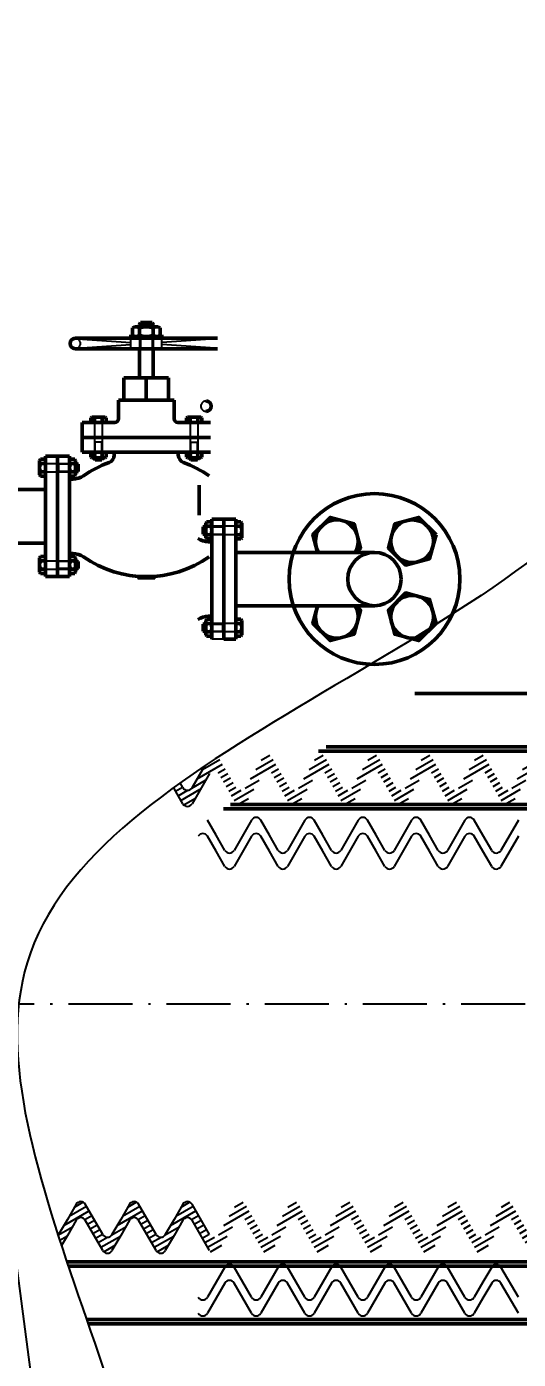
# Paper-space layout 'Layout1' of a CAD drawing. Header units: millimetres. Extents: x 198 to 1020, y 107 to 694.
# Drawn here: x 641 to 664.1, y 551.9 to 614.4 of the extents above; entities that cross this region are included whole.
import ezdxf
from ezdxf import colors
from ezdxf.entities.mleader import LeaderData, LeaderLine
from ezdxf.math import Vec2, Vec3

# ---------------------------------------------------------------- set-up
doc = ezdxf.new("R2010")
doc.units = ezdxf.units.MM
doc.header["$LTSCALE"] = 0.25
doc.linetypes.add('ACAD_ISO02W100', pattern=[15, 12, -3])
doc.linetypes.add('ACAD_ISO10W100', pattern=[18, 12, -3, 0, -3])
for name, color, linetype, lineweight in [('Center', 200, 'ACAD_ISO10W100', 25), ('Chu cai', 90, 'Continuous', 25), ('manh', 130, 'Continuous', 25), ('NET 05', 130, 'Continuous', 50), ('NET DUT', 1, 'ACAD_ISO02W100', 25), ('NET MANH', 5, 'Continuous', 25)]:
    doc.layers.add(name, color=color, linetype=linetype, lineweight=lineweight)
doc.styles.add('style4', font='isocpeur.ttf', dxfattribs={"height": 5})

# ---------------------------------------------------------------- blocks, each defined once
blk = doc.blocks.new('_DotSmall')
at = {"color": 0, "linetype": 'ByBlock', "const_width": 0.5}
blk.add_lwpolyline([(-0.0625, 0, 1), (0.0625, 0, 1)], format="xyb", close=True, dxfattribs=at)

psp = doc.layouts.get("Layout1")

# ---------------------------------------------------------------- hatches: boundary and pattern name
at = {"layer": 'NET MANH'}
h = psp.add_hatch(dxfattribs=at)
h.set_pattern_fill('_USER', color=256, scale=0.25, angle=30, pattern_type=0)
h.set_pattern_definition([(30, (-2847.39917, -193.62395), (-0.125, 0.216506351), [])])
edge = h.paths.add_edge_path()
edge.add_spline(control_points=[(569.56207, 557.10429), (569.55653, 557.35815), (569.55417, 557.6122), (569.55506, 557.86644)], knot_values=[1463.01961759, 1463.01961759, 1463.01961759, 1463.01961759, 1478.57070027, 1478.57070027, 1478.57070027, 1478.57070027], degree=3, periodic=0)
edge.add_line((569.55506, 557.86644), (569.20122, 558.47929))
edge.add_line((569.20122, 558.47929), (568.79273, 559.18682))
edge.add_arc((568.57622, 559.06182), 0.25, 30, 150.0004609)
edge.add_line((568.35972, 559.18682), (567.54273, 557.77176))
edge.add_arc((567.32622, 557.89676), 0.25, 210.0004609, 330, ccw=False)
edge.add_line((567.10972, 557.77176), (566.70122, 558.47929))
edge.add_line((566.70122, 558.47929), (562.95122, 558.47929))
edge.add_line((562.95122, 558.47929), (562.54273, 557.77176))
edge.add_arc((562.32622, 557.89676), 0.25, 210.0004609, 330, ccw=False)
edge.add_line((562.10972, 557.77176), (561.70122, 558.47929))
edge.add_line((561.70122, 558.47929), (561.29273, 559.18682))
edge.add_arc((561.07622, 559.06182), 0.25, 30, 150.0004609)
edge.add_line((560.85972, 559.18682), (560.04273, 557.77176))
edge.add_arc((559.82622, 557.89676), 0.25, 210.0004609, 330, ccw=False)
edge.add_line((559.60972, 557.77176), (559.20122, 558.47929))
edge.add_line((559.20122, 558.47929), (558.79273, 559.18682))
edge.add_arc((558.57622, 559.06182), 0.25, 30, 150.0004609)
edge.add_line((558.35972, 559.18682), (557.54273, 557.77176))
edge.add_arc((557.32622, 557.89676), 0.25, 210.0004609, 330, ccw=False)
edge.add_line((557.10972, 557.77176), (556.70122, 558.47929))
edge.add_line((556.70122, 558.47929), (556.29273, 559.18682))
edge.add_arc((556.07622, 559.06182), 0.25, 30, 150.0004609)
edge.add_line((555.85972, 559.18682), (555.04273, 557.77176))
edge.add_arc((554.82622, 557.89676), 0.25, 210.0004609, 330, ccw=False)
edge.add_line((554.60972, 557.77176), (554.20122, 558.47929))
edge.add_line((554.20122, 558.47929), (553.79273, 559.18682))
edge.add_arc((553.57622, 559.06182), 0.25, 30, 150.0004609)
edge.add_line((553.35972, 559.18682), (552.54273, 557.77176))
edge.add_arc((552.32622, 557.89676), 0.25, 210.0004609, 330, ccw=False)
edge.add_line((552.10972, 557.77176), (551.70122, 558.47929))
edge.add_line((551.70122, 558.47929), (551.29273, 559.18682))
edge.add_arc((551.07622, 559.06182), 0.25, 30, 150.0004609)
edge.add_line((550.85972, 559.18682), (550.04273, 557.77176))
edge.add_arc((549.82622, 557.89676), 0.25, 210.0004609, 330, ccw=False)
edge.add_line((549.60972, 557.77176), (549.20122, 558.47929))
edge.add_line((549.20122, 558.47929), (548.79273, 559.18682))
edge.add_arc((548.57622, 559.06182), 0.25, 30, 150.0004609)
edge.add_line((548.35972, 559.18682), (547.54273, 557.77176))
edge.add_arc((547.32622, 557.89676), 0.25, 210.0004609, 330, ccw=False)
edge.add_line((547.10972, 557.77176), (546.70122, 558.47929))
edge.add_line((546.70122, 558.47929), (546.29273, 559.18682))
edge.add_arc((546.07622, 559.06182), 0.25, 30, 150.0004609)
edge.add_line((545.85972, 559.18682), (545.04273, 557.77176))
edge.add_arc((544.82622, 557.89676), 0.25, 210.0004609, 330, ccw=False)
edge.add_line((544.60972, 557.77176), (544.20122, 558.47929))
edge.add_line((544.20122, 558.47929), (543.79273, 559.18682))
edge.add_arc((543.57622, 559.06182), 0.25, 30, 150.0004609)
edge.add_line((543.35972, 559.18682), (542.54273, 557.77176))
edge.add_arc((542.32622, 557.89676), 0.25, 210.0004609, 330, ccw=False)
edge.add_line((542.10972, 557.77176), (541.70122, 558.47929))
edge.add_line((541.70122, 558.47929), (541.29273, 559.18682))
edge.add_arc((541.07622, 559.06182), 0.25, 30, 150.0004609)
edge.add_line((540.85972, 559.18682), (540.04273, 557.77176))
edge.add_arc((539.82622, 557.89676), 0.25, 210.0004609, 330, ccw=False)
edge.add_line((539.60972, 557.77176), (539.20122, 558.47929))
edge.add_line((539.20122, 558.47929), (531.70122, 558.47929))
edge.add_line((531.70122, 558.47929), (531.70122, 557.72929))
edge.add_line((531.70122, 557.72929), (539.20122, 557.72929))
edge.add_line((539.20122, 557.72929), (539.60972, 557.02176))
edge.add_arc((539.82622, 557.14676), 0.25, 210.0004609, 330)
edge.add_line((540.04273, 557.02176), (540.85972, 558.43682))
edge.add_arc((541.07622, 558.31182), 0.25, 30, 150.0004609, ccw=False)
edge.add_line((541.29273, 558.43682), (541.70122, 557.72929))
edge.add_line((541.70122, 557.72929), (542.10972, 557.02176))
edge.add_arc((542.32622, 557.14676), 0.25, 210.0004609, 330)
edge.add_line((542.54273, 557.02176), (543.35972, 558.43682))
edge.add_arc((543.57622, 558.31182), 0.25, 30, 150.0004609, ccw=False)
edge.add_line((543.79273, 558.43682), (544.20122, 557.72929))
edge.add_line((544.20122, 557.72929), (544.60972, 557.02176))
edge.add_arc((544.82622, 557.14676), 0.25, 210.0004609, 330)
edge.add_line((545.04273, 557.02176), (545.85972, 558.43682))
edge.add_arc((546.07622, 558.31182), 0.25, 30, 150.0004609, ccw=False)
edge.add_line((546.29273, 558.43682), (546.70122, 557.72929))
edge.add_line((546.70122, 557.72929), (547.10972, 557.02176))
edge.add_arc((547.32622, 557.14676), 0.25, 210.0004609, 330)
edge.add_line((547.54273, 557.02176), (548.35972, 558.43682))
edge.add_arc((548.57622, 558.31182), 0.25, 30, 150.0004609, ccw=False)
edge.add_line((548.79273, 558.43682), (549.20122, 557.72929))
edge.add_line((549.20122, 557.72929), (549.60972, 557.02176))
edge.add_arc((549.82622, 557.14676), 0.25, 210.0004609, 330)
edge.add_line((550.04273, 557.02176), (550.85972, 558.43682))
edge.add_arc((551.07622, 558.31182), 0.25, 30, 150.0004609, ccw=False)
edge.add_line((551.29273, 558.43682), (551.70122, 557.72929))
edge.add_line((551.70122, 557.72929), (552.10972, 557.02176))
edge.add_arc((552.32622, 557.14676), 0.25, 210.0004609, 330)
edge.add_line((552.54273, 557.02176), (553.35972, 558.43682))
edge.add_arc((553.57622, 558.31182), 0.25, 30, 150.0004609, ccw=False)
edge.add_line((553.79273, 558.43682), (554.20122, 557.72929))
edge.add_line((554.20122, 557.72929), (554.60972, 557.02176))
edge.add_arc((554.82622, 557.14676), 0.25, 210.0004609, 330)
edge.add_line((555.04273, 557.02176), (555.85972, 558.43682))
edge.add_arc((556.07622, 558.31182), 0.25, 30, 150.0004609, ccw=False)
edge.add_line((556.29273, 558.43682), (556.70122, 557.72929))
edge.add_line((556.70122, 557.72929), (557.10972, 557.02176))
edge.add_arc((557.32622, 557.14676), 0.25, 210.0004609, 330)
edge.add_line((557.54273, 557.02176), (558.35972, 558.43682))
edge.add_arc((558.57622, 558.31182), 0.25, 30, 150.0004609, ccw=False)
edge.add_line((558.79273, 558.43682), (559.20122, 557.72929))
edge.add_line((559.20122, 557.72929), (559.60972, 557.02176))
edge.add_arc((559.82622, 557.14676), 0.25, 210.0004609, 330)
edge.add_line((560.04273, 557.02176), (560.85972, 558.43682))
edge.add_arc((561.07622, 558.31182), 0.25, 30, 150.0004609, ccw=False)
edge.add_line((561.29273, 558.43682), (561.70122, 557.72929))
edge.add_line((561.70122, 557.72929), (562.10972, 557.02176))
edge.add_arc((562.32622, 557.14676), 0.25, 210.0004609, 330)
edge.add_line((562.54273, 557.02176), (562.95122, 557.72929))
edge.add_line((562.95122, 557.72929), (566.70122, 557.72929))
edge.add_line((566.70122, 557.72929), (567.10972, 557.02176))
edge.add_arc((567.32622, 557.14676), 0.25, 210.0004609, 330)
edge.add_line((567.54273, 557.02176), (568.35972, 558.43682))
edge.add_arc((568.57622, 558.31182), 0.25, 30, 150.0004609, ccw=False)
edge.add_line((568.79273, 558.43682), (569.20122, 557.72929))
edge.add_line((569.20122, 557.72929), (569.56207, 557.10429))
edge = h.paths.add_edge_path()
edge.add_spline(control_points=[(651.12351, 580.85239), (650.52816, 580.47677), (649.94471, 580.09871), (649.377, 579.71663)], knot_values=[903.45767282, 903.45767282, 903.45767282, 903.45767282, 942.83518713, 942.83518713, 942.83518713, 942.83518713], degree=3, periodic=0)
edge.add_line((649.377, 579.71663), (648.79273, 578.70466))
edge.add_arc((648.57622, 578.82966), 0.25, 210, 330.0004558, ccw=False)
edge.add_line((648.35972, 578.70466), (648.23274, 578.92459))
edge.add_spline(control_points=[(648.23274, 578.92459), (648.13011, 578.85138), (648.02814, 578.77799), (647.92685, 578.7044)], knot_values=[969.83281817, 969.83281817, 969.83281817, 969.83281817, 977.25676977, 977.25676977, 977.25676977, 977.25676977], degree=3, periodic=0)
edge.add_line((647.92685, 578.7044), (647.95122, 578.66219))
edge.add_line((647.95122, 578.66219), (648.35972, 577.95466))
edge.add_arc((648.57622, 578.07966), 0.25, 210, 330.0004558)
edge.add_line((648.79273, 577.95466), (649.60972, 579.36972))
edge.add_arc((649.82622, 579.24472), 0.25, 30.0004558, 150, ccw=False)
edge.add_line((650.04273, 579.36972), (650.45122, 578.66219))
edge.add_line((650.45122, 578.66219), (650.85972, 577.95466))
edge.add_arc((651.07622, 578.07966), 0.25, 210, 330.0004558)
edge.add_line((651.29273, 577.95466), (652.10972, 579.36972))
edge.add_arc((652.32622, 579.24472), 0.25, 30.0004558, 150, ccw=False)
edge.add_line((652.54273, 579.36972), (652.95122, 578.66219))
edge.add_line((652.95122, 578.66219), (653.35972, 577.95466))
edge.add_arc((653.57622, 578.07966), 0.25, 210, 330.0004558)
edge.add_line((653.79273, 577.95466), (654.60972, 579.36972))
edge.add_arc((654.82622, 579.24472), 0.25, 30.0004563, 150, ccw=False)
edge.add_line((655.04273, 579.36972), (655.45122, 578.66219))
edge.add_line((655.45122, 578.66219), (655.85972, 577.95466))
edge.add_arc((656.07622, 578.07966), 0.25, 210, 330.0004558)
edge.add_line((656.29273, 577.95466), (657.10972, 579.36972))
edge.add_arc((657.32622, 579.24472), 0.25, 30.0004558, 150, ccw=False)
edge.add_line((657.54273, 579.36972), (657.95122, 578.66219))
edge.add_line((657.95122, 578.66219), (658.35972, 577.95466))
edge.add_arc((658.57622, 578.07966), 0.25, 210, 330.0004558)
edge.add_line((658.79273, 577.95466), (659.60972, 579.36972))
edge.add_arc((659.82622, 579.24472), 0.25, 30.0004558, 150, ccw=False)
edge.add_line((660.04273, 579.36972), (660.45122, 578.66219))
edge.add_line((660.45122, 578.66219), (660.85972, 577.95466))
edge.add_arc((661.07622, 578.07966), 0.25, 210, 330.0004558)
edge.add_line((661.29273, 577.95466), (662.10972, 579.36972))
edge.add_arc((662.32622, 579.24472), 0.25, 30.0004563, 150, ccw=False)
edge.add_line((662.54273, 579.36972), (662.95122, 578.66219))
edge.add_line((662.95122, 578.66219), (663.35972, 577.95466))
edge.add_arc((663.57622, 578.07966), 0.25, 210, 330.0004558)
edge.add_line((663.79273, 577.95466), (664.60972, 579.36972))
edge.add_arc((664.82622, 579.24472), 0.25, 30.0004558, 150, ccw=False)
edge.add_line((665.04273, 579.36972), (665.45122, 578.66219))
edge.add_line((665.45122, 578.66219), (672.45122, 578.66219))
edge.add_line((672.45122, 578.66219), (672.45122, 579.41219))
edge.add_line((672.45122, 579.41219), (665.45122, 579.41219))
edge.add_line((665.45122, 579.41219), (665.04273, 580.11972))
edge.add_arc((664.82622, 579.99472), 0.25, 30.0004558, 150)
edge.add_line((664.60972, 580.11972), (663.79273, 578.70466))
edge.add_arc((663.57622, 578.82966), 0.25, 210, 330.0004558, ccw=False)
edge.add_line((663.35972, 578.70466), (662.95122, 579.41219))
edge.add_line((662.95122, 579.41219), (662.54273, 580.11972))
edge.add_arc((662.32622, 579.99472), 0.25, 30.0004558, 150)
edge.add_line((662.10972, 580.11972), (661.29273, 578.70466))
edge.add_arc((661.07622, 578.82966), 0.25, 210, 330.0004558, ccw=False)
edge.add_line((660.85972, 578.70466), (660.45122, 579.41219))
edge.add_line((660.45122, 579.41219), (660.04273, 580.11972))
edge.add_arc((659.82622, 579.99472), 0.25, 30.0004558, 150)
edge.add_line((659.60972, 580.11972), (658.79273, 578.70466))
edge.add_arc((658.57622, 578.82966), 0.25, 210, 330.0004558, ccw=False)
edge.add_line((658.35972, 578.70466), (657.95122, 579.41219))
edge.add_line((657.95122, 579.41219), (657.54273, 580.11972))
edge.add_arc((657.32622, 579.99472), 0.25, 30.0004558, 150)
edge.add_line((657.10972, 580.11972), (656.29273, 578.70466))
edge.add_arc((656.07622, 578.82966), 0.25, 210, 330.0004558, ccw=False)
edge.add_line((655.85972, 578.70466), (655.45122, 579.41219))
edge.add_line((655.45122, 579.41219), (655.04273, 580.11972))
edge.add_arc((654.82622, 579.99472), 0.25, 30.0004558, 150)
edge.add_line((654.60972, 580.11972), (653.79273, 578.70466))
edge.add_arc((653.57622, 578.82966), 0.25, 210, 330.0004558, ccw=False)
edge.add_line((653.35972, 578.70466), (652.95122, 579.41219))
edge.add_line((652.95122, 579.41219), (652.54273, 580.11972))
edge.add_arc((652.32622, 579.99472), 0.25, 30.0004558, 150)
edge.add_line((652.10972, 580.11972), (651.29273, 578.70466))
edge.add_arc((651.07622, 578.82966), 0.25, 210, 330.0004558, ccw=False)
edge.add_line((650.85972, 578.70466), (650.45122, 579.41219))
edge.add_line((650.45122, 579.41219), (650.02661, 580.14765))
edge = h.paths.add_edge_path()
edge.add_spline(control_points=[(642.52007, 557.73888), (642.57205, 557.57807), (642.6246, 557.41691), (642.67764, 557.25544)], knot_values=[1498.77091796, 1498.77091796, 1498.77091796, 1498.77091796, 1508.30804338, 1508.30804338, 1508.30804338, 1508.30804338], degree=3, periodic=0)
edge.add_line((642.67764, 557.25544), (642.95122, 557.72929))
edge.add_line((642.95122, 557.72929), (643.35972, 558.43682))
edge.add_arc((643.57622, 558.31182), 0.25, 30.0004558, 150, ccw=False)
edge.add_line((643.79273, 558.43682), (644.60972, 557.02176))
edge.add_arc((644.82622, 557.14676), 0.25, 210, 330.0004559)
edge.add_line((645.04273, 557.02176), (645.45122, 557.72929))
edge.add_line((645.45122, 557.72929), (645.85972, 558.43682))
edge.add_arc((646.07622, 558.31182), 0.25, 30.0004559, 150, ccw=False)
edge.add_line((646.29273, 558.43682), (647.10972, 557.02176))
edge.add_arc((647.32622, 557.14676), 0.25, 210, 330.0004564)
edge.add_line((647.54273, 557.02176), (647.95122, 557.72929))
edge.add_line((647.95122, 557.72929), (648.35972, 558.43682))
edge.add_arc((648.57622, 558.31182), 0.25, 30.0004559, 150, ccw=False)
edge.add_line((648.79273, 558.43682), (649.60972, 557.02176))
edge.add_arc((649.82622, 557.14676), 0.25, 210, 330.0004558)
edge.add_line((650.04273, 557.02176), (650.45122, 557.72929))
edge.add_line((650.45122, 557.72929), (650.85972, 558.43682))
edge.add_arc((651.07622, 558.31182), 0.25, 30.0004558, 150, ccw=False)
edge.add_line((651.29273, 558.43682), (652.10972, 557.02176))
edge.add_arc((652.32622, 557.14676), 0.25, 210, 330.0004559)
edge.add_line((652.54273, 557.02176), (652.95122, 557.72929))
edge.add_line((652.95122, 557.72929), (653.35972, 558.43682))
edge.add_arc((653.57622, 558.31182), 0.25, 30.0004559, 150, ccw=False)
edge.add_line((653.79273, 558.43682), (654.60972, 557.02176))
edge.add_arc((654.82622, 557.14676), 0.25, 210, 330.0004564)
edge.add_line((655.04273, 557.02176), (655.45122, 557.72929))
edge.add_line((655.45122, 557.72929), (655.85972, 558.43682))
edge.add_arc((656.07622, 558.31182), 0.25, 30.0004559, 150, ccw=False)
edge.add_line((656.29273, 558.43682), (657.10972, 557.02176))
edge.add_arc((657.32622, 557.14676), 0.25, 210, 330.0004558)
edge.add_line((657.54273, 557.02176), (657.95122, 557.72929))
edge.add_line((657.95122, 557.72929), (658.35972, 558.43682))
edge.add_arc((658.57622, 558.31182), 0.25, 30.0004558, 150, ccw=False)
edge.add_line((658.79273, 558.43682), (659.60972, 557.02176))
edge.add_arc((659.82622, 557.14676), 0.25, 210, 330.0004559)
edge.add_line((660.04273, 557.02176), (660.45122, 557.72929))
edge.add_line((660.45122, 557.72929), (660.85972, 558.43682))
edge.add_arc((661.07622, 558.31182), 0.25, 30.0004559, 150, ccw=False)
edge.add_line((661.29273, 558.43682), (662.10972, 557.02176))
edge.add_arc((662.32622, 557.14676), 0.25, 210, 330.0004564)
edge.add_line((662.54273, 557.02176), (662.95122, 557.72929))
edge.add_line((662.95122, 557.72929), (663.35972, 558.43682))
edge.add_arc((663.57622, 558.31182), 0.25, 30.0004559, 150, ccw=False)
edge.add_line((663.79273, 558.43682), (664.60972, 557.02176))
edge.add_arc((664.82622, 557.14676), 0.25, 210, 330.0004558)
edge.add_line((665.04273, 557.02176), (665.45122, 557.72929))
edge.add_line((665.45122, 557.72929), (672.45122, 557.72929))
edge.add_line((672.45122, 557.72929), (672.45122, 558.47929))
edge.add_line((672.45122, 558.47929), (665.45122, 558.47929))
edge.add_line((665.45122, 558.47929), (665.04273, 557.77176))
edge.add_arc((664.82622, 557.89676), 0.25, 210, 330.0004558, ccw=False)
edge.add_line((664.60972, 557.77176), (663.79273, 559.18682))
edge.add_arc((663.57622, 559.06182), 0.25, 30.0004558, 150)
edge.add_line((663.35972, 559.18682), (662.95122, 558.47929))
edge.add_line((662.95122, 558.47929), (662.54273, 557.77176))
edge.add_arc((662.32622, 557.89676), 0.25, 210, 330.0004558, ccw=False)
edge.add_line((662.10972, 557.77176), (661.29273, 559.18682))
edge.add_arc((661.07622, 559.06182), 0.25, 30.0004558, 150)
edge.add_line((660.85972, 559.18682), (660.45122, 558.47929))
edge.add_line((660.45122, 558.47929), (660.04273, 557.77176))
edge.add_arc((659.82622, 557.89676), 0.25, 210, 330.0004558, ccw=False)
edge.add_line((659.60972, 557.77176), (658.79273, 559.18682))
edge.add_arc((658.57622, 559.06182), 0.25, 30.0004558, 150)
edge.add_line((658.35972, 559.18682), (657.95122, 558.47929))
edge.add_line((657.95122, 558.47929), (657.54273, 557.77176))
edge.add_arc((657.32622, 557.89676), 0.25, 210, 330.0004558, ccw=False)
edge.add_line((657.10972, 557.77176), (656.29273, 559.18682))
edge.add_arc((656.07622, 559.06182), 0.25, 30.0004558, 150)
edge.add_line((655.85972, 559.18682), (655.45122, 558.47929))
edge.add_line((655.45122, 558.47929), (655.04273, 557.77176))
edge.add_arc((654.82622, 557.89676), 0.25, 210, 330.0004558, ccw=False)
edge.add_line((654.60972, 557.77176), (653.79273, 559.18682))
edge.add_arc((653.57622, 559.06182), 0.25, 30.0004558, 150)
edge.add_line((653.35972, 559.18682), (652.95122, 558.47929))
edge.add_line((652.95122, 558.47929), (652.54273, 557.77176))
edge.add_arc((652.32622, 557.89676), 0.25, 210, 330.0004558, ccw=False)
edge.add_line((652.10972, 557.77176), (651.29273, 559.18682))
edge.add_arc((651.07622, 559.06182), 0.25, 30.0004558, 150)
edge.add_line((650.85972, 559.18682), (650.45122, 558.47929))
edge.add_line((650.45122, 558.47929), (650.04273, 557.77176))
edge.add_arc((649.82622, 557.89676), 0.25, 210, 330.0004558, ccw=False)
edge.add_line((649.60972, 557.77176), (648.79273, 559.18682))
edge.add_arc((648.57622, 559.06182), 0.25, 30.0004558, 150)
edge.add_line((648.35972, 559.18682), (647.95122, 558.47929))
edge.add_line((647.95122, 558.47929), (647.54273, 557.77176))
edge.add_arc((647.32622, 557.89676), 0.25, 210, 330.0004558, ccw=False)
edge.add_line((647.10972, 557.77176), (646.29273, 559.18682))
edge.add_arc((646.07622, 559.06182), 0.25, 30.0004558, 150)
edge.add_line((645.85972, 559.18682), (645.45122, 558.47929))
edge.add_line((645.45122, 558.47929), (645.04273, 557.77176))
edge.add_arc((644.82622, 557.89676), 0.25, 210, 330.0004558, ccw=False)
edge.add_line((644.60972, 557.77176), (643.79273, 559.18682))
edge.add_arc((643.57622, 559.06182), 0.25, 30.0004558, 150)
edge.add_line((643.35972, 559.18682), (642.95122, 558.47929))
edge.add_line((642.95122, 558.47929), (642.54273, 557.77176))
edge.add_arc((642.32622, 557.89676), 0.25, 320.8389265, 330.0004561, ccw=False)
h = psp.add_hatch(dxfattribs=at)
h.set_pattern_fill('ANSI37', color=256, scale=0.3)
h.set_pattern_definition([(45, (685.4908, 596.8876), (-0.673519, 0.673519), []), (135, (685.4908, 596.8876), (-0.673519, -0.673519), [])])
edge = h.paths.add_edge_path()
edge.add_line((696.50122, 560.57074), (695.85122, 560.57074))
edge.add_line((695.85122, 560.57074), (695.85122, 528.45438))
edge.add_line((695.85122, 528.45438), (644.21831, 528.45438))
edge.add_spline(control_points=[(644.21831, 528.45438), (644.08386, 528.1709), (643.94841, 527.88762), (643.81276, 527.60438)], knot_values=[104.07171004, 104.07171004, 104.07171004, 104.07171004, 104.99532421, 104.99532421, 104.99532421, 104.99532421], degree=3, periodic=0)
edge.add_line((643.81276, 527.60438), (696.50122, 527.60438))
edge.add_line((696.50122, 527.60438), (696.50122, 560.57074))
h = psp.add_hatch(dxfattribs=at)
h.set_pattern_fill('_USER', color=256, scale=2.50005, angle=45, pattern_type=0)
h.set_pattern_definition([(45, (670.0348, 544.5126), (-1.7678, 1.7678), [])])
edge = h.paths.add_edge_path()
edge.add_line((695.85122, 560.57074), (694.60122, 560.57074))
edge.add_line((694.60122, 560.57074), (694.60122, 529.70438))
edge.add_line((694.60122, 529.70438), (644.80114, 529.70438))
edge.add_spline(control_points=[(644.80114, 529.70438), (644.61077, 529.28693), (644.41563, 528.87044), (644.21831, 528.45438)], knot_values=[102.71614253, 102.71614253, 102.71614253, 102.71614253, 104.07171004, 104.07171004, 104.07171004, 104.07171004], degree=3, periodic=0)
edge.add_line((644.21831, 528.45438), (695.85122, 528.45438))
edge.add_line((695.85122, 528.45438), (695.85122, 560.57074))

# ---------------------------------------------------------------- linework, layer by layer
for p, q in [((646.25943, 588.60405), (646.25943, 588.49515)), ((646.25943, 588.49515), (647.0435, 588.49515)), ((647.0435, 588.60405), (647.0435, 588.49515)), ((650.28105, 585.66406), (649.71855, 585.66406)), ((649.377, 579.71663), (648.79273, 578.70466)), ((649.60972, 579.36972), (648.79273, 577.95466)), ((647.95122, 578.66219), (647.92685, 578.7044)), ((648.35972, 578.70466), (648.23274, 578.92459)), ((648.35972, 577.95466), (647.95122, 578.66219)), ((649.92466, 576.47511), (649.51617, 577.18265)), ((651.58315, 577.18265), (650.76617, 575.76758)), ((652.42466, 576.47511), (652.01617, 577.18265)), ((654.08315, 577.18265), (653.26617, 575.76758)), ((654.92466, 576.47511), (654.51617, 577.18265)), ((656.58315, 577.18265), (655.76617, 575.76758)), ((657.42466, 576.47511), (657.01617, 577.18265)), ((659.08315, 577.18265), (658.26617, 575.76758)), ((659.92466, 576.47511), (659.51617, 577.18265)), ((661.58315, 577.18265), (660.76617, 575.76758)), ((662.42466, 576.47511), (662.01617, 577.18265)), ((664.08315, 577.18265), (663.26617, 575.76758)), ((649.92466, 575.72511), (649.51617, 576.43265)), ((650.33315, 575.76758), (649.92466, 576.47511)), ((651.58315, 576.43265), (650.76617, 575.01758)), ((652.42466, 575.72511), (652.01617, 576.43265)), ((652.83315, 575.76758), (652.42466, 576.47511)), ((654.08315, 576.43265), (653.26617, 575.01758)), ((654.92466, 575.72511), (654.51617, 576.43265)), ((655.33315, 575.76758), (654.92466, 576.47511)), ((656.58315, 576.43265), (655.76617, 575.01758)), ((657.42466, 575.72511), (657.01617, 576.43265)), ((657.83315, 575.76758), (657.42466, 576.47511)), ((659.08315, 576.43265), (658.26617, 575.01758)), ((659.92466, 575.72511), (659.51617, 576.43265)), ((660.33315, 575.76758), (659.92466, 576.47511)), ((661.58315, 576.43265), (660.76617, 575.01758)), ((662.42466, 575.72511), (662.01617, 576.43265)), ((662.83315, 575.76758), (662.42466, 576.47511)), ((664.08315, 576.43265), (663.26617, 575.01758)), ((650.33315, 575.01758), (649.92466, 575.72511)), ((652.83315, 575.01758), (652.42466, 575.72511)), ((655.33315, 575.01758), (654.92466, 575.72511)), ((657.83315, 575.01758), (657.42466, 575.72511)), ((660.33315, 575.01758), (659.92466, 575.72511)), ((662.83315, 575.01758), (662.42466, 575.72511)), ((643.35972, 559.18682), (642.95122, 558.47929)), ((644.60972, 557.77176), (643.79273, 559.18682)), ((645.85972, 559.18682), (645.45122, 558.47929)), ((647.10972, 557.77176), (646.29273, 559.18682)), ((648.35972, 559.18682), (647.95122, 558.47929)), ((649.60972, 557.77176), (648.79273, 559.18682)), ((642.95122, 558.47929), (642.54273, 557.77176)), ((643.35972, 558.43682), (642.95122, 557.72929)), ((644.60972, 557.02176), (643.79273, 558.43682)), ((645.45122, 558.47929), (645.04273, 557.77176)), ((645.85972, 558.43682), (645.45122, 557.72929)), ((647.10972, 557.02176), (646.29273, 558.43682)), ((647.95122, 558.47929), (647.54273, 557.77176)), ((648.35972, 558.43682), (647.95122, 557.72929)), ((649.60972, 557.02176), (648.79273, 558.43682)), ((642.95122, 557.72929), (642.67764, 557.25544)), ((645.45122, 557.72929), (645.04273, 557.02176)), ((647.95122, 557.72929), (647.54273, 557.02176)), ((650.33315, 556.24975), (649.92466, 555.54221)), ((651.58315, 554.83468), (650.76617, 556.24975)), ((652.83315, 556.24975), (652.42466, 555.54221)), ((654.08315, 554.83468), (653.26617, 556.24975)), ((655.33315, 556.24975), (654.92466, 555.54221)), ((656.58315, 554.83468), (655.76617, 556.24975)), ((657.83315, 556.24975), (657.42466, 555.54221)), ((659.08315, 554.83468), (658.26617, 556.24975)), ((660.33315, 556.24975), (659.92466, 555.54221)), ((661.58315, 554.83468), (660.76617, 556.24975)), ((662.83315, 556.24975), (662.42466, 555.54221)), ((664.08315, 554.83468), (663.26617, 556.24975)), ((649.92466, 555.54221), (649.51617, 554.83468)), ((650.33315, 555.49975), (649.92466, 554.79221)), ((651.58315, 554.08468), (650.76617, 555.49975)), ((652.42466, 555.54221), (652.01617, 554.83468)), ((652.83315, 555.49975), (652.42466, 554.79221)), ((654.08315, 554.08468), (653.26617, 555.49975)), ((654.92466, 555.54221), (654.51617, 554.83468)), ((655.33315, 555.49975), (654.92466, 554.79221)), ((656.58315, 554.08468), (655.76617, 555.49975)), ((657.42466, 555.54221), (657.01617, 554.83468)), ((657.83315, 555.49975), (657.42466, 554.79221)), ((659.08315, 554.08468), (658.26617, 555.49975)), ((659.92466, 555.54221), (659.51617, 554.83468)), ((660.33315, 555.49975), (659.92466, 554.79221)), ((661.58315, 554.08468), (660.76617, 555.49975)), ((662.42466, 555.54221), (662.01617, 554.83468)), ((662.83315, 555.49975), (662.42466, 554.79221)), ((664.08315, 554.08468), (663.26617, 555.49975)), ((649.92466, 554.79221), (649.51617, 554.08468)), ((652.42466, 554.79221), (652.01617, 554.08468)), ((654.92466, 554.79221), (654.51617, 554.08468)), ((657.42466, 554.79221), (657.01617, 554.08468)), ((659.92466, 554.79221), (659.51617, 554.08468)), ((662.42466, 554.79221), (662.01617, 554.08468))]:
    psp.add_line(p, q)
for centre, start, end in [((648.57622, 578.82966), 210, 330), ((648.57622, 578.07966), 210, 330), ((651.79966, 577.05765), 30, 150), ((654.29966, 577.05765), 30, 150), ((656.79966, 577.05765), 30, 150), ((659.29966, 577.05765), 30, 150), ((661.79966, 577.05765), 30, 150), ((649.29966, 576.30765), 30, 150), ((651.79966, 576.30765), 30, 150), ((654.29966, 576.30765), 30, 150), ((656.79966, 576.30765), 30, 150), ((659.29966, 576.30765), 30, 150), ((661.79966, 576.30765), 30, 150), ((650.54966, 575.89258), 210, 330), ((653.04966, 575.89258), 210, 330), ((655.54966, 575.89258), 210, 330), ((658.04966, 575.89258), 210, 330), ((660.54966, 575.89258), 210, 330), ((663.04966, 575.89258), 210, 330), ((650.54966, 575.14258), 210, 330), ((653.04966, 575.14258), 210, 330), ((655.54966, 575.14258), 210, 330), ((658.04966, 575.14258), 210, 330), ((660.54966, 575.14258), 210, 330), ((663.04966, 575.14258), 210, 330), ((643.57622, 559.06182), 30, 150), ((646.07622, 559.06182), 30, 150), ((648.57622, 559.06182), 30, 150), ((643.57622, 558.31182), 30, 150), ((646.07622, 558.31182), 30, 150), ((648.57622, 558.31182), 30, 150), ((642.32622, 557.89676), 320.8389265, 330), ((644.82622, 557.89676), 210, 330), ((647.32622, 557.89676), 210, 330), ((644.82622, 557.14676), 210, 330), ((647.32622, 557.14676), 210, 330), ((650.54966, 556.12475), 30, 150), ((653.04966, 556.12475), 30, 150), ((655.54966, 556.12475), 30, 150), ((658.04966, 556.12475), 30, 150), ((660.54966, 556.12475), 30, 150), ((663.04966, 556.12475), 30, 150), ((650.54966, 555.37475), 30, 150), ((653.04966, 555.37475), 30, 150), ((655.54966, 555.37475), 30, 150), ((658.04966, 555.37475), 30, 150), ((660.54966, 555.37475), 30, 150), ((663.04966, 555.37475), 30, 150), ((649.29966, 554.95968), 210, 330), ((651.79966, 554.95968), 210, 330), ((654.29966, 554.95968), 210, 330), ((656.79966, 554.95968), 210, 330), ((659.29966, 554.95968), 210, 330), ((661.79966, 554.95968), 210, 330), ((649.29966, 554.20968), 210, 330), ((651.79966, 554.20968), 210, 330), ((654.29966, 554.20968), 210, 330), ((656.79966, 554.20968), 210, 330), ((659.29966, 554.20968), 210, 330), ((661.79966, 554.20968), 210, 330)]:
    psp.add_arc(centre, 0.25, start, end)
at = {"layer": 'Center'}
psp.add_line((514.20122, 568.57074), (675.45122, 568.57074), dxfattribs=at)
at = {"layer": 'manh'}
for p, q in [((646.37606, 600.48921), (646.37606, 600.29481)), ((646.92686, 600.48921), (646.92686, 600.29481)), ((643.45876, 593.86144), (643.33876, 593.86144)), ((644.25795, 594.05363), (644.25795, 594.16163)), ((644.56395, 594.05363), (644.56395, 594.16163)), ((648.73897, 594.05363), (648.73897, 594.16163)), ((649.04497, 594.05363), (649.04497, 594.16163)), ((643.45876, 593.52144), (643.33876, 593.52144)), ((649.3176, 590.92436), (649.4376, 590.92436)), ((649.3176, 590.58436), (649.4376, 590.58436)), ((643.45876, 589.30583), (643.33876, 589.30583)), ((643.45876, 588.96583), (643.33876, 588.96583)), ((649.3176, 586.36875), (649.4376, 586.36875)), ((649.3176, 586.02875), (649.4376, 586.02875))]:
    psp.add_line(p, q, dxfattribs=at)
at = {"layer": 'NET 05'}
for p, q in [((646.00346, 600.23922), (646.09975, 600.29481)), ((646.00346, 599.8968), (646.00346, 600.23922)), ((647.20318, 600.29481), (646.09975, 600.29481)), ((646.97546, 600.29481), (646.09975, 600.29481)), ((646.37606, 600.48921), (646.32746, 600.39201)), ((646.32746, 600.29481), (646.32746, 600.39201)), ((646.97546, 600.39201), (646.32746, 600.39201)), ((646.32746, 599.8968), (646.32746, 600.23922)), ((646.32746, 599.8968), (646.32746, 600.23922)), ((646.92686, 600.48921), (646.37606, 600.48921)), ((646.97546, 600.39201), (646.92686, 600.48921)), ((646.97546, 600.29481), (646.97546, 600.39201)), ((646.97546, 599.8968), (646.97546, 600.23922)), ((646.97546, 599.8968), (646.97546, 600.23922)), ((647.20318, 600.29481), (647.13746, 600.29481)), ((647.29946, 600.23922), (647.20318, 600.29481)), ((647.29946, 600.23922), (647.29946, 599.8968)), ((649.9794, 599.75409), (643.32352, 599.75409)), ((645.84997, 599.84121), (647.45296, 599.84121)), ((645.84997, 599.75409), (645.84997, 599.84121)), ((646.00346, 599.8968), (646.09975, 599.84121)), ((647.20318, 599.84121), (646.09975, 599.84121)), ((646.65146, 599.75409), (647.73174, 599.75409)), ((647.29946, 599.8968), (647.20318, 599.84121)), ((647.45296, 599.75409), (647.45296, 599.84121)), ((649.9794, 599.26623), (643.32352, 599.26623)), ((646.32746, 599.26623), (646.32746, 597.89839)), ((646.97546, 599.26623), (646.97546, 597.89839)), ((645.60604, 597.89839), (647.69689, 597.89839)), ((645.60604, 597.89839), (645.60604, 596.85296)), ((646.65146, 597.89839), (646.65146, 596.85296)), ((647.69689, 597.89839), (647.69689, 596.85296)), ((647.95825, 596.85296), (645.34468, 596.85296)), ((645.34468, 596.85296), (645.34468, 595.98177)), ((647.95825, 596.85296), (647.95825, 595.98177)), ((645.17044, 595.80754), (643.65146, 595.80754)), ((643.65146, 594.41363), (643.65146, 595.80754)), ((644.05095, 596.02865), (644.10444, 596.05954)), ((644.05095, 596.02865), (644.05095, 595.80754)), ((644.05095, 595.80754), (644.77095, 595.80754)), ((644.71746, 596.05954), (644.10444, 596.05954)), ((644.23095, 596.02865), (644.23095, 595.80754)), ((644.59095, 596.02865), (644.59095, 595.80754)), ((644.77095, 596.02865), (644.71746, 596.05954)), ((644.77095, 595.80754), (644.77095, 596.02865)), ((648.13248, 595.80754), (649.65146, 595.80754)), ((648.53197, 596.02865), (648.58546, 596.05954)), ((648.53197, 595.80754), (648.53197, 596.02865)), ((649.25197, 595.80754), (648.53197, 595.80754)), ((648.58546, 596.05954), (649.19848, 596.05954)), ((648.71197, 596.02865), (648.71197, 595.80754)), ((649.07197, 596.02865), (649.07197, 595.80754)), ((649.25197, 596.02865), (649.19848, 596.05954)), ((649.25197, 596.02865), (649.25197, 595.80754)), ((649.65146, 595.11059), (643.65146, 595.11059)), ((643.65146, 594.41363), (649.65146, 594.41363)), ((644.05095, 594.38275), (644.10444, 594.41363)), ((644.05095, 594.38275), (644.05095, 594.19252)), ((644.71746, 594.41363), (644.10444, 594.41363)), ((644.23095, 594.38275), (644.23095, 594.19252)), ((644.23095, 594.38275), (644.23095, 594.19252)), ((644.59095, 594.38275), (644.59095, 594.19252)), ((644.59095, 594.38275), (644.59095, 594.19252)), ((644.77095, 594.38275), (644.71746, 594.41363)), ((644.77095, 594.19252), (644.77095, 594.38275)), ((645.15146, 594.41363), (645.15146, 594.28523)), ((648.15146, 594.41363), (648.15146, 594.28523)), ((648.53197, 594.38275), (648.58546, 594.41363)), ((648.53197, 594.19252), (648.53197, 594.38275)), ((648.58546, 594.41363), (649.19848, 594.41363)), ((648.71197, 594.38275), (648.71197, 594.19252)), ((648.71197, 594.38275), (648.71197, 594.19252)), ((649.07197, 594.38275), (649.07197, 594.19252)), ((649.07197, 594.38275), (649.07197, 594.19252)), ((649.25197, 594.38275), (649.19848, 594.41363)), ((649.25197, 594.38275), (649.25197, 594.19252)), ((641.68902, 594.09107), (641.6547, 594.03164)), ((641.6547, 594.03164), (641.6547, 593.35051)), ((641.9347, 594.09107), (641.68902, 594.09107)), ((641.68902, 593.89107), (641.9347, 593.89107)), ((641.9347, 594.22613), (642.4972, 594.22613)), ((641.9347, 588.60113), (641.9347, 594.22613)), ((641.9347, 593.29107), (641.9347, 594.09107)), ((642.4972, 594.22613), (642.49531, 588.60113)), ((643.0597, 594.22613), (642.4972, 594.22613)), ((643.05781, 588.60113), (643.05781, 594.22613)), ((643.05781, 593.15601), (643.0597, 594.22613)), ((643.09307, 594.09144), (643.05876, 594.03201)), ((643.05876, 594.03201), (643.05876, 593.35087)), ((643.30444, 594.09144), (643.09307, 594.09144)), ((643.09307, 593.89144), (643.30444, 593.89144)), ((643.09307, 593.89144), (643.30444, 593.89144)), ((643.30444, 594.09144), (643.33876, 594.03201)), ((643.33876, 594.03201), (643.33876, 593.35087)), ((643.33876, 594.03201), (643.33876, 593.99144)), ((643.33876, 593.89144), (643.39876, 593.89144)), ((643.33876, 593.89144), (643.33876, 593.35087)), ((643.39876, 593.89144), (643.39876, 593.49144)), ((643.39876, 593.89144), (643.45876, 593.86144)), ((643.45876, 593.86144), (643.45876, 593.52144)), ((644.05095, 594.19252), (644.10444, 594.16163)), ((644.71746, 594.16163), (644.10444, 594.16163)), ((644.59095, 594.16163), (644.10444, 594.16163)), ((644.23095, 594.16163), (644.23095, 594.10763)), ((644.59095, 594.10763), (644.23095, 594.10763)), ((644.25795, 594.05363), (644.23095, 594.10763)), ((644.56395, 594.05363), (644.25795, 594.05363)), ((644.59095, 594.10763), (644.56395, 594.05363)), ((644.59095, 594.16163), (644.59095, 594.10763)), ((644.71746, 594.16163), (644.68095, 594.16163)), ((644.77095, 594.19252), (644.71746, 594.16163)), ((648.53197, 594.19252), (648.58546, 594.16163)), ((648.58546, 594.16163), (649.19848, 594.16163)), ((648.58546, 594.16163), (648.62197, 594.16163)), ((648.71197, 594.16163), (648.71197, 594.10763)), ((648.71197, 594.16163), (649.19848, 594.16163)), ((648.71197, 594.10763), (649.07197, 594.10763)), ((648.71197, 594.10763), (648.73897, 594.05363)), ((648.73897, 594.05363), (649.04497, 594.05363)), ((649.04497, 594.05363), (649.07197, 594.10763)), ((649.07197, 594.16163), (649.07197, 594.10763)), ((649.25197, 594.19252), (649.19848, 594.16163)), ((641.68902, 593.29107), (641.6547, 593.35051)), ((641.68902, 593.49107), (641.9347, 593.49107)), ((641.68902, 593.29107), (641.9347, 593.29107)), ((643.05781, 593.15601), (643.20779, 593.15601)), ((643.09307, 593.29144), (643.05876, 593.35087)), ((643.09307, 593.49144), (643.30444, 593.49144)), ((643.09307, 593.49144), (643.30444, 593.49144)), ((643.09307, 593.29144), (643.30444, 593.29144)), ((643.30444, 593.29144), (643.33876, 593.35087)), ((643.33876, 593.49144), (643.39876, 593.49144)), ((643.45876, 593.52144), (643.39876, 593.49144)), ((640.4347, 592.66363), (641.9347, 592.66363)), ((649.1249, 591.47656), (649.1249, 592.87046)), ((649.71666, 591.28906), (650.27916, 591.28906)), ((649.71855, 585.66406), (649.71855, 591.28906)), ((650.27916, 591.28906), (650.28105, 585.66406)), ((650.84166, 591.28906), (650.27916, 591.28906)), ((650.84166, 585.66406), (650.84166, 591.28906)), ((649.3776, 590.95436), (649.3176, 590.92436)), ((649.3176, 590.92436), (649.3176, 590.58436)), ((649.3176, 590.58436), (649.3776, 590.55436)), ((649.4376, 590.95436), (649.3776, 590.95436)), ((649.3776, 590.95436), (649.3776, 590.55436)), ((649.47192, 591.15436), (649.4376, 591.09493)), ((649.4376, 591.09493), (649.4376, 590.4138)), ((649.4376, 591.09493), (649.4376, 591.05436)), ((649.4376, 590.95436), (649.4376, 590.4138)), ((649.47192, 591.15436), (649.68329, 591.15436)), ((649.68329, 590.95436), (649.47192, 590.95436)), ((649.68329, 590.95436), (649.47192, 590.95436)), ((649.68329, 591.15436), (649.7176, 591.09493)), ((649.7176, 591.09493), (649.7176, 590.4138)), ((650.84166, 590.354), (650.84166, 591.154)), ((650.84166, 591.154), (651.08734, 591.154)), ((651.08734, 590.954), (650.84166, 590.954)), ((651.08734, 591.154), (651.12166, 591.09456)), ((651.12166, 591.09456), (651.12166, 590.41343)), ((640.4347, 590.16363), (641.9347, 590.16363)), ((649.4376, 590.55436), (649.3776, 590.55436)), ((649.47192, 590.35436), (649.4376, 590.4138)), ((649.68329, 590.55436), (649.47192, 590.55436)), ((649.68329, 590.55436), (649.47192, 590.55436)), ((649.68329, 590.35436), (649.47192, 590.35436)), ((649.71855, 590.21894), (649.56857, 590.21894)), ((649.68329, 590.35436), (649.7176, 590.4138)), ((651.08734, 590.554), (650.84166, 590.554)), ((651.08734, 590.354), (650.84166, 590.354)), ((651.08734, 590.354), (651.12166, 590.41343)), ((641.68902, 589.5362), (641.6547, 589.47676)), ((641.6547, 588.79563), (641.6547, 589.47676)), ((641.68902, 589.5362), (641.9347, 589.5362)), ((641.68902, 589.3362), (641.9347, 589.3362)), ((641.9347, 589.5362), (641.9347, 588.7362)), ((643.05781, 589.67126), (643.20779, 589.67126)), ((643.09307, 589.53583), (643.05876, 589.47639)), ((643.05876, 588.79526), (643.05876, 589.47639)), ((643.09307, 589.53583), (643.30444, 589.53583)), ((643.09307, 589.33583), (643.30444, 589.33583)), ((643.09307, 589.33583), (643.30444, 589.33583)), ((643.30444, 589.53583), (643.33876, 589.47639)), ((643.33876, 588.79526), (643.33876, 589.47639)), ((643.33876, 588.93583), (643.33876, 589.47639)), ((643.33876, 589.33583), (643.39876, 589.33583)), ((643.39876, 588.93583), (643.39876, 589.33583)), ((643.45876, 589.30583), (643.39876, 589.33583)), ((650.84166, 589.72656), (657.34166, 589.72656)), ((641.68902, 588.7362), (641.6547, 588.79563)), ((641.68902, 588.9362), (641.9347, 588.9362)), ((641.9347, 588.7362), (641.68902, 588.7362)), ((643.09307, 588.73583), (643.05876, 588.79526)), ((643.09307, 588.93583), (643.30444, 588.93583)), ((643.09307, 588.93583), (643.30444, 588.93583)), ((643.30444, 588.73583), (643.09307, 588.73583)), ((643.30444, 588.73583), (643.33876, 588.79526)), ((643.33876, 588.93583), (643.39876, 588.93583)), ((643.33876, 588.79526), (643.33876, 588.83583)), ((643.39876, 588.93583), (643.45876, 588.96583)), ((643.45876, 588.96583), (643.45876, 589.30583)), ((642.4972, 588.60113), (641.9347, 588.60113)), ((642.49531, 588.60113), (643.05781, 588.60113)), ((650.84166, 587.22656), (657.34166, 587.22656)), ((649.3176, 586.36875), (649.3776, 586.39875)), ((649.3176, 586.02875), (649.3176, 586.36875)), ((649.4376, 586.39875), (649.3776, 586.39875)), ((649.3776, 585.99875), (649.3776, 586.39875)), ((649.47192, 586.59875), (649.4376, 586.53932)), ((649.4376, 585.85819), (649.4376, 586.53932)), ((649.4376, 585.99875), (649.4376, 586.53932)), ((649.68329, 586.59875), (649.47192, 586.59875)), ((649.68329, 586.39875), (649.47192, 586.39875)), ((649.68329, 586.39875), (649.47192, 586.39875)), ((649.71855, 586.73418), (649.56857, 586.73418)), ((649.68329, 586.59875), (649.7176, 586.53932)), ((649.7176, 585.85819), (649.7176, 586.53932)), ((650.84166, 586.59912), (650.84166, 585.79912)), ((651.08734, 586.59912), (650.84166, 586.59912)), ((651.08734, 586.39912), (650.84166, 586.39912)), ((651.08734, 586.59912), (651.12166, 586.53968)), ((651.12166, 585.85855), (651.12166, 586.53968)), ((649.3776, 585.99875), (649.3176, 586.02875)), ((649.4376, 585.99875), (649.3776, 585.99875)), ((649.4376, 585.85819), (649.4376, 585.89875)), ((649.47192, 585.79875), (649.4376, 585.85819)), ((649.68329, 585.99875), (649.47192, 585.99875)), ((649.68329, 585.99875), (649.47192, 585.99875)), ((649.47192, 585.79875), (649.68329, 585.79875)), ((649.68329, 585.79875), (649.7176, 585.85819)), ((650.27916, 585.66406), (650.84166, 585.66406)), ((651.08734, 585.99912), (650.84166, 585.99912)), ((650.84166, 585.79912), (651.08734, 585.79912)), ((651.08734, 585.79912), (651.12166, 585.85855)), ((693.87466, 583.12164), (659.23615, 583.12164)), ((693.87466, 580.62164), (655.07418, 580.62164)), ((693.87466, 580.41531), (654.72545, 580.41531)), ((693.87466, 577.70898), (650.27153, 577.70898)), ((693.87466, 577.91531), (650.59694, 577.91531)), ((671.70122, 556.49542), (642.92994, 556.49542)), ((671.70122, 556.28909), (642.99923, 556.28909)), ((671.70122, 553.78909), (643.85349, 553.78909)), ((671.70122, 553.58276), (643.92437, 553.58276))]:
    psp.add_line(p, q, dxfattribs=at)
for points in [[(654.67735, 589.72656), (654.45853, 590.54318), (655.27503, 591.35968), (656.39039, 591.06082), (656.68924, 589.94547), (656.47034, 589.72656)], [(654.67735, 587.22656), (654.45853, 586.40993), (655.27503, 585.59344), (656.39039, 585.89229), (656.68924, 587.00765), (656.47034, 587.22656)]]:
    psp.add_lwpolyline(points, dxfattribs=at)
for points in [[(660.22478, 590.54318), (659.40828, 591.35968), (658.29293, 591.06082), (657.99407, 589.94547), (658.81057, 589.12897), (659.92592, 589.42783)], [(660.22478, 586.40993), (659.40828, 585.59344), (658.29293, 585.89229), (657.99407, 587.00765), (658.81057, 587.82415), (659.92592, 587.52529)]]:
    psp.add_lwpolyline(points, close=True, dxfattribs=at)
for centre, radius in [((657.34166, 588.47656), 4), ((659.10942, 590.24433), 1), ((657.34166, 588.47656), 1.25), ((659.10942, 586.70879), 1)]:
    psp.add_circle(centre, radius, dxfattribs=at)
for centre, radius, start, end in [((646.16546, 600.03096), 0.26385, 52.1211205, 90), ((646.65146, 599.32281), 0.972, 70.5287794, 109.4712206), ((647.13746, 600.03096), 0.26385, 90, 127.8788795), ((643.32352, 599.51016), 0.24393, 90, 270), ((646.16546, 600.10506), 0.26385, 270, 307.8788795), ((646.65146, 600.81321), 0.972, 250.5287794, 289.4712206), ((647.13746, 600.10506), 0.26385, 232.1211205, 270), ((649.45284, 596.57308), 0.24393, 270, 90), ((644.14095, 595.91296), 0.14658, 52.1211205, 90), ((644.41095, 595.51954), 0.54, 70.5287794, 109.4712206), ((644.68095, 595.91296), 0.14658, 90, 127.8788795), ((645.17044, 595.98177), 0.17424, 270, 0), ((648.13248, 595.98177), 0.17424, 180, 270), ((648.62197, 595.91296), 0.14658, 52.1211205, 90), ((648.89197, 595.51954), 0.54, 70.5287794, 109.4712206), ((649.16197, 595.91296), 0.14658, 90, 127.8788795), ((644.14095, 594.26705), 0.14658, 52.1211205, 90), ((644.41095, 593.87363), 0.54, 70.5287794, 109.4712206), ((644.68095, 594.26705), 0.14658, 90, 127.8788795), ((648.62197, 594.26705), 0.14658, 52.1211205, 90), ((648.89197, 593.87363), 0.54, 70.5287794, 109.4712206), ((649.16197, 594.26705), 0.14658, 90, 127.8788795), ((641.81757, 593.99107), 0.16287, 180, 217.8788795), ((642.2547, 593.69107), 0.6, 160.5287794, 199.4712206), ((643.22162, 593.99144), 0.16287, 180, 217.8788795), ((643.65876, 593.69144), 0.6, 160.5287794, 199.4712206), ((643.17589, 593.99144), 0.16287, 322.1211205, 0), ((642.73876, 593.69144), 0.6, 340.5287794, 19.4712206), ((646.65146, 589.08898), 5.14918, 109.8413425, 124.8900116), ((644.14095, 594.30821), 0.14658, 270, 307.8788795), ((644.41095, 594.70163), 0.54, 250.5287794, 289.4712206), ((644.68095, 594.30821), 0.14658, 232.1211205, 270), ((644.77646, 594.28523), 0.375, 289.8413425, 0), ((648.52646, 594.28523), 0.375, 180, 250.1586575), ((646.65146, 589.08898), 5.14918, 55.1099884, 70.1586575), ((648.62197, 594.30821), 0.14658, 270, 307.8788795), ((648.89197, 594.70163), 0.54, 250.5287794, 289.4712206), ((649.16197, 594.30821), 0.14658, 232.1211205, 270), ((641.81757, 593.39107), 0.16287, 142.1211205, 180), ((643.22162, 593.39144), 0.16287, 142.1211205, 180), ((643.20779, 594.0272), 0.87119, 270, 304.8900116), ((643.17589, 593.39144), 0.16287, 0, 37.8788795), ((655.57389, 590.24433), 1, 328.817418, 211.182582), ((649.60047, 591.05436), 0.16287, 180, 217.8788795), ((650.0376, 590.75436), 0.6, 160.5287794, 199.4712206), ((649.55474, 591.05436), 0.16287, 322.1211205, 0), ((649.1176, 590.75436), 0.6, 340.5287794, 19.4712206), ((650.95879, 591.054), 0.16287, 322.1211205, 0), ((650.52166, 590.754), 0.6, 340.5287794, 19.4712206), ((649.56857, 591.09013), 0.87119, 235.1099884, 270), ((649.60047, 590.45436), 0.16287, 142.1211205, 180), ((649.55474, 590.45436), 0.16287, 0, 37.8788795), ((650.95879, 590.454), 0.16287, 0, 37.8788795), ((641.81757, 589.4362), 0.16287, 180, 217.8788795), ((642.2547, 589.1362), 0.6, 160.5287794, 199.4712206), ((643.22162, 589.43583), 0.16287, 180, 217.8788795), ((643.65876, 589.13583), 0.6, 160.5287794, 199.4712206), ((643.20779, 588.80007), 0.87119, 55.1099884, 90), ((643.17589, 589.43583), 0.16287, 322.1211205, 0), ((642.73876, 589.13583), 0.6, 340.5287794, 19.4712206), ((646.65146, 593.73829), 5.14918, 235.1099884, 304.8900116), ((641.81757, 588.8362), 0.16287, 142.1211205, 180), ((643.22162, 588.83583), 0.16287, 142.1211205, 180), ((643.17589, 588.83583), 0.16287, 0, 37.8788795), ((655.57389, 586.70879), 1, 148.817418, 31.182582), ((649.56857, 585.86299), 0.87119, 90, 124.8900116), ((649.60047, 586.49875), 0.16287, 180, 217.8788795), ((650.0376, 586.19875), 0.6, 160.5287794, 199.4712206), ((649.55474, 586.49875), 0.16287, 322.1211205, 0), ((649.1176, 586.19875), 0.6, 340.5287794, 19.4712206), ((650.95879, 586.49912), 0.16287, 322.1211205, 0), ((650.52166, 586.19912), 0.6, 340.5287794, 19.4712206), ((649.60047, 585.89875), 0.16287, 142.1211205, 180), ((649.55474, 585.89875), 0.16287, 0, 37.8788795), ((650.95879, 585.89912), 0.16287, 0, 37.8788795)]:
    psp.add_arc(centre, radius, start, end, dxfattribs=at)
at = {"layer": 'NET DUT'}
for p, q in [((643.4287, 599.73025), (645.91966, 599.56013)), ((643.4287, 599.29007), (645.91966, 599.46018)), ((645.91966, 599.26623), (645.91966, 599.75409)), ((646.32746, 599.75409), (646.32746, 599.26623)), ((646.37606, 599.75409), (646.37606, 599.26623)), ((646.92686, 599.75409), (646.92686, 599.26623)), ((646.97546, 599.75409), (646.97546, 599.26623)), ((647.38326, 599.26623), (647.38326, 599.75409)), ((649.87422, 599.73025), (647.38326, 599.56013)), ((649.87422, 599.29007), (647.38326, 599.46018)), ((644.23095, 595.80754), (644.23095, 594.41363)), ((644.59095, 595.80754), (644.59095, 594.41363)), ((648.71197, 595.80754), (648.71197, 594.41363)), ((649.07197, 595.80754), (649.07197, 594.41363)), ((644.59095, 594.88786), (644.23095, 594.88786)), ((644.25795, 594.41363), (644.25795, 594.88786)), ((644.56395, 594.41363), (644.56395, 594.88786)), ((648.71197, 594.88786), (649.07197, 594.88786)), ((648.73897, 594.41363), (648.73897, 594.88786)), ((649.04497, 594.41363), (649.04497, 594.88786)), ((641.9347, 593.89144), (643.05876, 593.89144)), ((642.53184, 593.89144), (642.53184, 593.49144)), ((643.05876, 593.86144), (642.53184, 593.86144)), ((641.9347, 593.49144), (643.05876, 593.49144)), ((643.05876, 593.52144), (642.53184, 593.52144)), ((650.84166, 590.95436), (649.7176, 590.95436)), ((649.7176, 590.92436), (650.24452, 590.92436)), ((649.7176, 590.58436), (650.24452, 590.58436)), ((650.24452, 590.95436), (650.24452, 590.55436)), ((650.84166, 590.55436), (649.7176, 590.55436)), ((641.9347, 589.33583), (643.05876, 589.33583)), ((642.53184, 588.93583), (642.53184, 589.33583)), ((641.9347, 588.93583), (643.05876, 588.93583)), ((643.05876, 589.30583), (642.53184, 589.30583)), ((643.05876, 588.96583), (642.53184, 588.96583)), ((650.84166, 586.39875), (649.7176, 586.39875)), ((649.7176, 586.36875), (650.24452, 586.36875)), ((650.24452, 585.99875), (650.24452, 586.39875)), ((649.7176, 586.02875), (650.24452, 586.02875)), ((650.84166, 585.99875), (649.7176, 585.99875))]:
    psp.add_line(p, q, dxfattribs=at)
for centre, start, end in [((643.32352, 599.51016), 270, 90), ((649.45284, 596.57308), 90, 270)]:
    psp.add_arc(centre, 0.24393, start, end, dxfattribs=at)
at = {"layer": 'NET MANH'}
psp.add_spline([(674.47789, 617.40438), (670.57346, 595.26125), (641.06529, 570.50096), (647.04978, 536.56124), (643.71695, 527.40438)], degree=3, dxfattribs=at)

# ---------------------------------------------------------------- leaders
at = {"layer": 'Chu cai'}
ml = psp.add_multileader_mtext('Standard', dxfattribs=at)
ml.set_content('21', color=256, style='style4')
ml.set_leader_properties()
ml.set_arrow_properties(name='DOTSMALL')
ml.build(insert=Vec2(0, 0))
ml.multileader.update_dxf_attribs({"text_left_attachment_type": 6, "text_right_attachment_type": 6, "dogleg_length": 0.36, "arrow_head_size": 1})
ctx = ml.context
ctx.base_point, ctx.char_height, ctx.arrow_head_size, ctx.plane_origin = Vec3(648.80258, 496.38806), 5, 1, Vec3(635.98264, 591.16118)
ctx.left_attachment, ctx.right_attachment = 6, 6
notes = []
notes.append((ctx, [(0, (1, 1, 0), (648.44258, 496.38806), (1, 0), 0.36, [(0, [(635.98264, 591.16118)], 0, [])])]))
ctx.mtext.insert, ctx.mtext.flow_direction = Vec3(650.80258, 502.38806), 5
for ctx, leaders in notes:
    for number, flags, end, landing, length, lines in leaders:
        leader = LeaderData()
        leader.index, (leader.has_last_leader_line, leader.has_dogleg_vector, leader.attachment_direction) = number, flags
        leader.last_leader_point, leader.dogleg_vector, leader.dogleg_length = Vec3(end), Vec3(landing), length
        for number, points, colour, breaks in lines:
            line = LeaderLine()
            line.index, line.vertices, line.color, line.breaks = number, Vec3.list(points), colors.encode_raw_color(colour), breaks
            leader.lines.append(line)
        ctx.leaders.append(leader)

doc.saveas('drawing.dxf')
